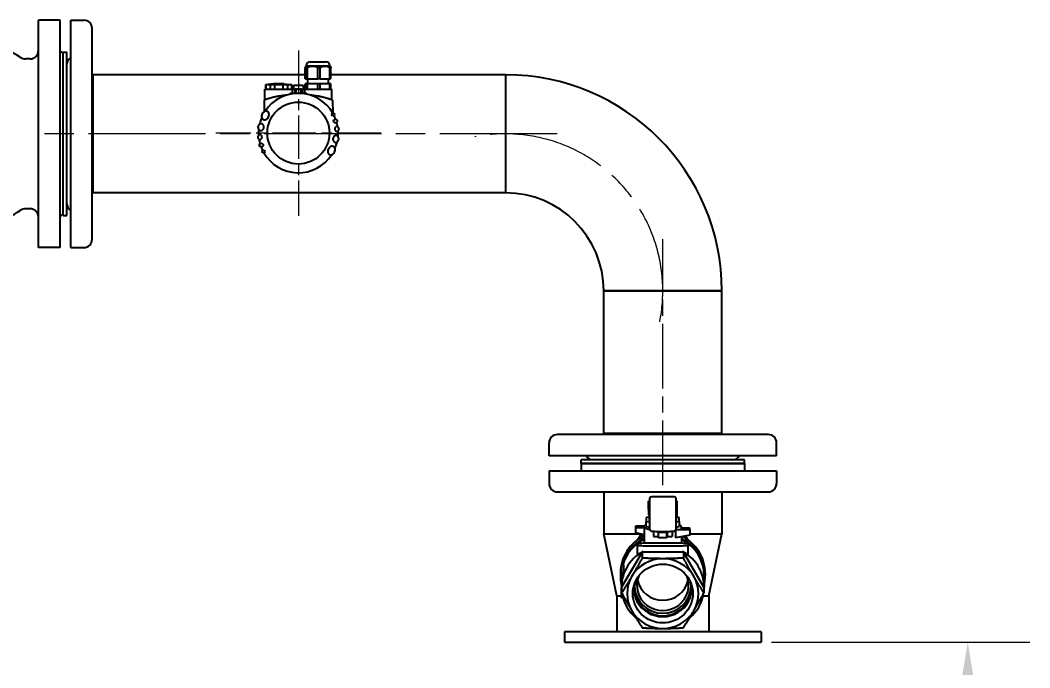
# Model space of a CAD drawing. Header units: millimetres. Extents: x 0 to 8400, y 0 to 5940.
# Drawn here: x 2676 to 3652, y 4359 to 4986 of the extents above; entities that cross this region are included whole.
import ezdxf

# ---------------------------------------------------------------- set-up
doc = ezdxf.new("R2010")
doc.units = ezdxf.units.MM
doc.header["$LTSCALE"] = 20
doc.linetypes.add('CHAIN', pattern=[0.3543, 0.2362, -0.0295, 0.0591, -0.0295])
for name, color, linetype, lineweight in [('Center Mark', 7, 'Continuous', 18), ('Centerline', 7, 'Continuous', 18), ('Dimension', 7, 'Continuous', 18), ('Visible', 7, 'Continuous', 25)]:
    doc.layers.add(name, color=color, linetype=linetype, lineweight=lineweight)
doc.styles.add('Title', font='arial.ttf')
doc.dimstyles.new('Default - Method 2b', dxfattribs={"dimscale": 20, "dimtxt": 3, "dimasz": 2.5, "dimexe": 3, "dimexo": 0.5, "dimgap": 0.7, "dimtad": 0, "dimtoh": 1, "dimdec": 1, "dimrnd": 1e-08, "dimtxsty": 'Title', "dimcen": 0.09, "dimdle": 10, "dimclrd": 256, "dimclre": 256, "dimclrt": 7, "dimadec": 0, "dimazin": 2, "dimtfac": 0.833333, "dimtdec": 1, "dimtmove": 0, "dimatfit": 3, "dimfxl": 1, "dimtolj": 1, "dimlwd": -1, "dimlwe": -1, "dimarcsym": 0})

# ---------------------------------------------------------------- blocks, each defined once
blk = doc.blocks.new('*D28')
at = {"layer": 'Defpoints', "color": 0, "transparency": 16777216}
for p in [(3392.2, 4383.7), (2068.45, 3732.22), (3592.2, 3732.22)]:
    blk.add_point(p, dxfattribs=at)
at = {"layer": 'Dimension', "transparency": 16777216}
for p, q in [((3402.2, 4383.7), (3652.2, 4383.7)), ((3592.2, 4333.7), (3592.2, 4165.74)), ((3592.2, 3782.22), (3592.2, 3950.17)), ((2078.45, 3732.22), (3652.2, 3732.22))]:
    blk.add_line(p, q, dxfattribs=at)
for points in [[(3583.87, 4333.7), (3600.53, 4333.7), (3592.2, 4383.7)], [(3583.87, 3782.22), (3600.53, 3782.22), (3592.2, 3732.22)]]:
    blk.add_solid(points, dxfattribs=at)
at = {"layer": 'Dimension', "color": 7, "transparency": 16777216, "insert": (3631.53, 3964.17), "char_height": 60, "attachment_point": 7, "rotation": 90, "style": 'Title'}
blk.add_mtext('\\A1;\\fArial|b0|i0;{\\H60.0000;(651)}', dxfattribs=at)

msp = doc.modelspace()

# ---------------------------------------------------------------- linework, layer by layer
at = {"layer": 'Center Mark', "linetype": 'CHAIN', "ltscale": 8.88956}
for p, q in [((2944.72, 4956.48), (2944.72, 4796.48)), ((3024.72, 4876.48), (2864.72, 4876.48))]:
    msp.add_line(p, q, dxfattribs=at)
at = {"layer": 'Centerline', "linetype": 'CHAIN', "ltscale": 23.990969}
msp.add_line((3194.98, 4875.7), (2696.19, 4875.7), dxfattribs=at)
at = {"layer": 'Centerline', "linetype": 'CHAIN', "ltscale": 13.222019}
msp.add_line((3297.2, 4535.7), (3297.2, 4773.68), dxfattribs=at)
at = {"layer": 'Centerline', "linetype": 'CHAIN', "ltscale": 23.990969}
msp.add_arc((3145.2, 4723.7), 152, 348.69162, 101.30838, dxfattribs=at)
at = {"layer": 'Visible'}
for p, q in [((2693.19, 4765.7), (2693.19, 4985.7)), ((2714.19, 4985.7), (2693.19, 4985.7)), ((2714.19, 4765.7), (2714.19, 4985.7)), ((2724.69, 4765.7), (2724.69, 4985.7)), ((2724.69, 4985.7), (2737.19, 4985.7)), ((2745.19, 4773.7), (2745.19, 4977.7)), ((2717.19, 4953.7), (2714.19, 4955.43)), ((2717.19, 4796.7), (2717.19, 4954.7)), ((2717.19, 4954.7), (2720.69, 4954.7)), ((2720.69, 4796.7), (2720.69, 4954.7)), ((2685.19, 4948.2), (2681.17, 4948.2)), ((2952.22, 4941.48), (2951.69, 4940.96)), ((2952.22, 4941.48), (2975.22, 4941.48)), ((2956.22, 4945.48), (2971.22, 4945.48)), ((2975.22, 4941.48), (2975.74, 4940.96)), ((2745.19, 4932.85), (2746.19, 4932.85)), ((2746.19, 4818.55), (2746.19, 4932.85)), ((2951.37, 4932.85), (2746.19, 4932.85)), ((2746.19, 4818.55), (2746.19, 4932.85)), ((2951.37, 4928.98), (2951.37, 4939.73)), ((2953.38, 4939.73), (2952.12, 4939.73)), ((2952.12, 4928.98), (2952.12, 4939.73)), ((2953.38, 4928.98), (2953.38, 4939.73)), ((2963.46, 4928.98), (2963.46, 4939.73)), ((2965.73, 4939.73), (2963.46, 4939.73)), ((2965.73, 4928.98), (2965.73, 4939.73)), ((2976.06, 4939.73), (2975.06, 4939.73)), ((2975.06, 4928.98), (2975.06, 4939.73)), ((2976.06, 4928.98), (2976.06, 4939.73)), ((3144.98, 4932.85), (2976.06, 4932.85)), ((3144.98, 4932.85), (3144.98, 4818.55)), ((3145.2, 4932.85), (3145.2, 4818.55)), ((2920.72, 4924.18), (2913.07, 4922.98)), ((2913.32, 4922.98), (2913.07, 4922.98)), ((2913.07, 4922.98), (2913.07, 4918.98)), ((2913.32, 4922.98), (2913.32, 4918.98)), ((2917.33, 4922.98), (2917.33, 4918.98)), ((2921.71, 4922.98), (2917.33, 4922.98)), ((2930.72, 4924.18), (2920.72, 4924.18)), ((2921.71, 4922.98), (2921.71, 4918.98)), ((2934.11, 4922.98), (2929.72, 4922.98)), ((2929.72, 4922.98), (2929.72, 4918.98)), ((2930.72, 4924.18), (2938.37, 4922.98)), ((2934.11, 4922.98), (2934.11, 4918.98)), ((2938.11, 4922.98), (2938.11, 4918.98)), ((2938.37, 4922.98), (2938.11, 4922.98)), ((2938.37, 4922.98), (2938.37, 4918.98)), ((2940.02, 4922.77), (2949.41, 4922.77)), ((2940.02, 4922.77), (2940.02, 4918.71)), ((2949.41, 4922.77), (2949.41, 4918.71)), ((2951.37, 4928.98), (2952.12, 4928.98)), ((2952.12, 4923.98), (2951.37, 4923.98)), ((2951.37, 4918.98), (2951.37, 4923.98)), ((2953.38, 4928.98), (2952.12, 4928.98)), ((2952.12, 4918.98), (2952.12, 4923.98)), ((2953.38, 4923.98), (2952.12, 4923.98)), ((2953.38, 4928.98), (2963.46, 4928.98)), ((2953.38, 4918.98), (2953.38, 4923.98)), ((2963.46, 4923.98), (2953.38, 4923.98)), ((2953.72, 4923.98), (2953.72, 4928.98)), ((2965.73, 4928.98), (2963.46, 4928.98)), ((2963.46, 4918.98), (2963.46, 4923.98)), ((2965.73, 4923.98), (2963.46, 4923.98)), ((2965.73, 4928.98), (2975.06, 4928.98)), ((2965.73, 4918.98), (2965.73, 4923.98)), ((2975.06, 4923.98), (2965.73, 4923.98)), ((2973.72, 4923.98), (2973.72, 4928.98)), ((2976.06, 4928.98), (2975.06, 4928.98)), ((2975.06, 4918.98), (2975.06, 4923.98)), ((2976.06, 4923.98), (2975.06, 4923.98)), ((2976.06, 4918.98), (2976.06, 4923.98)), ((2912.22, 4918.98), (2939.22, 4918.98)), ((2912.22, 4908.55), (2912.22, 4918.98)), ((2936.94, 4914.16), (2936.94, 4914.98)), ((2938.53, 4914.98), (2936.94, 4914.98)), ((2938.53, 4914.98), (2938.53, 4914.45)), ((2938.53, 4914.98), (2950.9, 4914.98)), ((2938.72, 4918.53), (2938.76, 4918.53)), ((2938.72, 4918.53), (2938.72, 4914.98)), ((2938.76, 4918.53), (2938.76, 4914.98)), ((2939.22, 4918.6), (2939.22, 4918.98)), ((2941.15, 4918.53), (2942.32, 4918.53)), ((2941.15, 4918.53), (2941.15, 4914.98)), ((2942.32, 4918.53), (2942.32, 4914.98)), ((2947.12, 4918.53), (2948.28, 4918.53)), ((2947.12, 4918.53), (2947.12, 4914.98)), ((2948.28, 4918.53), (2948.28, 4914.98)), ((2950.22, 4918.98), (2977.22, 4918.98)), ((2950.22, 4918.6), (2950.22, 4918.98)), ((2950.68, 4918.53), (2950.72, 4918.53)), ((2950.68, 4918.53), (2950.68, 4914.98)), ((2950.72, 4918.53), (2950.72, 4914.98)), ((2950.91, 4914.45), (2950.9, 4914.98)), ((2952.49, 4914.98), (2950.9, 4914.98)), ((2952.49, 4914.98), (2952.5, 4914.16)), ((2977.22, 4908.55), (2977.22, 4918.98)), ((2911.62, 4908.35), (2911.53, 4896.98)), ((2977.81, 4908.35), (2977.92, 4895.92)), ((2745.19, 4818.55), (2746.19, 4818.55)), ((3144.98, 4818.55), (2746.19, 4818.55)), ((2685.19, 4803.2), (2681.17, 4803.2)), ((2717.19, 4797.7), (2714.19, 4795.97)), ((2717.19, 4796.7), (2720.69, 4796.7)), ((2714.19, 4765.7), (2693.19, 4765.7)), ((2724.69, 4765.7), (2737.19, 4765.7)), ((3354.35, 4723.7), (3240.05, 4723.7)), ((3240.05, 4723.68), (3354.35, 4723.68)), ((3240.05, 4585.7), (3240.05, 4723.68)), ((3354.35, 4585.7), (3354.35, 4723.68)), ((3399.2, 4584.7), (3195.2, 4584.7)), ((3354.35, 4585.7), (3240.05, 4585.7)), ((3354.35, 4585.7), (3240.05, 4585.7)), ((3240.05, 4584.7), (3240.05, 4585.7)), ((3354.35, 4584.7), (3354.35, 4585.7)), ((3187.2, 4564.2), (3187.2, 4576.7)), ((3407.2, 4564.2), (3407.2, 4576.7)), ((3407.2, 4564.2), (3187.2, 4564.2)), ((3376.2, 4560.2), (3218.2, 4560.2)), ((3218.2, 4556.7), (3218.2, 4560.2)), ((3376.2, 4556.7), (3218.2, 4556.7)), ((3218.2, 4556.7), (3376.2, 4556.7)), ((3218.2, 4556.7), (3218.2, 4549.7)), ((3376.2, 4556.7), (3376.2, 4560.2)), ((3376.2, 4556.7), (3376.2, 4549.7)), ((3187.2, 4549.7), (3407.2, 4549.7)), ((3187.2, 4549.7), (3187.2, 4537.2)), ((3407.2, 4549.7), (3407.2, 4537.2)), ((3195.2, 4529.2), (3399.2, 4529.2)), ((3240.05, 4529.2), (3240.05, 4488.7)), ((3284.7, 4495.75), (3284.7, 4522.98)), ((3308.2, 4524.45), (3286.2, 4524.45)), ((3309.7, 4522.98), (3309.7, 4495.75)), ((3354.35, 4529.2), (3354.35, 4488.7)), ((3283.34, 4512.25), (3283.34, 4519.94)), ((3311.06, 4512.25), (3311.06, 4519.94)), ((3284.2, 4504.67), (3281.2, 4504.31)), ((3281.2, 4504.31), (3281.2, 4500.48)), ((3284.2, 4511.41), (3283.24, 4511.43)), ((3283.24, 4511.43), (3283.24, 4510.97)), ((3284.2, 4510.99), (3283.24, 4510.97)), ((3283.24, 4510.97), (3283.24, 4507.06)), ((3284.2, 4508.24), (3284.2, 4511.6)), ((3284.2, 4500.06), (3284.2, 4508.24)), ((3310.2, 4508.24), (3310.2, 4511.6)), ((3310.2, 4508.24), (3310.2, 4500.06)), ((3313.2, 4504.31), (3310.2, 4504.67)), ((3311.2, 4507.29), (3311.2, 4511.2)), ((3313.2, 4500.48), (3313.2, 4504.31)), ((3271.17, 4496.38), (3279.65, 4496.38)), ((3271.17, 4494.72), (3271.17, 4496.38)), ((3271.17, 4494.72), (3279.65, 4494.72)), ((3271.17, 4489.57), (3271.17, 4494.72)), ((3279.65, 4487.65), (3279.65, 4494.72)), ((3281.2, 4500.48), (3284.2, 4500.13)), ((3281.2, 4495.59), (3281.2, 4500.48)), ((3281.2, 4495.59), (3284.7, 4495.17)), ((3284.7, 4492.81), (3284.7, 4495.75)), ((3309.65, 4492.43), (3309.65, 4484.81)), ((3309.7, 4495.75), (3309.7, 4492.81)), ((3309.7, 4495.17), (3313.2, 4495.59)), ((3309.7, 4492.86), (3323.26, 4492.86)), ((3310.2, 4500.13), (3313.2, 4500.48)), ((3313.2, 4500.48), (3313.2, 4495.59)), ((3314.49, 4494.51), (3323.26, 4494.51)), ((3315.2, 4495.55), (3315.2, 4494.51)), ((3323.26, 4492.86), (3323.26, 4494.51)), ((3323.26, 4492.86), (3323.26, 4487.42)), ((3240.05, 4488.7), (3275.02, 4488.7)), ((3252.75, 4428.7), (3240.05, 4488.7)), ((3279.65, 4487.65), (3271.17, 4489.57)), ((3277.28, 4485.61), (3277.28, 4488.19)), ((3279.2, 4487.75), (3279.2, 4479.46)), ((3288.2, 4491.16), (3288.2, 4486.07)), ((3288.2, 4486.07), (3292.7, 4486.07)), ((3292.7, 4490.94), (3292.7, 4486.07)), ((3293.2, 4490.16), (3293.2, 4490.93)), ((3293.2, 4490.16), (3301.2, 4490.16)), ((3293.2, 4485.01), (3293.2, 4490.16)), ((3293.2, 4484.84), (3293.2, 4485.01)), ((3293.2, 4485.01), (3301.2, 4485.01)), ((3301.2, 4490.16), (3301.2, 4490.93)), ((3301.2, 4485.01), (3301.2, 4490.16)), ((3301.2, 4484.84), (3301.2, 4485.01)), ((3301.7, 4486.07), (3301.7, 4490.94)), ((3301.7, 4486.07), (3306.2, 4486.07)), ((3306.2, 4491.16), (3306.2, 4486.07)), ((3323.26, 4487.42), (3309.65, 4484.81)), ((3315.2, 4485.87), (3315.2, 4479.46)), ((3317.12, 4485.61), (3317.12, 4486.24)), ((3323.26, 4488.7), (3354.35, 4488.7)), ((3341.65, 4428.7), (3354.35, 4488.7)), ((3272.6, 4469.05), (3272.6, 4478.3)), ((3316.2, 4479.46), (3278.2, 4479.46)), ((3278.2, 4477.14), (3316.2, 4477.14)), ((3321.8, 4469.05), (3321.8, 4478.3)), ((3277.28, 4470.78), (3257.36, 4437.03)), ((3317.12, 4470.78), (3277.28, 4470.78)), ((3277.28, 4470.78), (3277.28, 4465.21)), ((3337.04, 4437.03), (3317.12, 4470.78)), ((3317.12, 4470.78), (3317.12, 4465.21)), ((3257.2, 4450.59), (3257.2, 4458.61)), ((3259.1, 4458.61), (3257.2, 4458.61)), ((3259.1, 4458.61), (3259.1, 4450.59)), ((3256.2, 4450.55), (3256.2, 4448.25)), ((3257.2, 4438.69), (3257.2, 4450.59)), ((3259.1, 4450.59), (3257.2, 4450.59)), ((3337.2, 4448.25), (3337.2, 4437.03)), ((3338.2, 4450.55), (3338.2, 4448.25)), ((3257.2, 4438.69), (3257.2, 4437.03)), ((3257.2, 4426.78), (3257.2, 4437.03)), ((3257.36, 4437.03), (3257.36, 4431.46)), ((3337.04, 4437.03), (3337.04, 4431.46)), ((3252.75, 4428.7), (3257.2, 4428.7)), ((3252.75, 4428.7), (3252.75, 4393.7)), ((3258.6, 4426.78), (3257.2, 4426.78)), ((3336.28, 4428.7), (3341.65, 4428.7)), ((3341.65, 4428.7), (3341.65, 4393.7)), ((3392.2, 4393.7), (3202.2, 4393.7)), ((3202.2, 4393.7), (3202.2, 4383.7)), ((3392.2, 4393.7), (3392.2, 4383.7)), ((3202.2, 4383.7), (3392.2, 4383.7))]:
    msp.add_line(p, q, dxfattribs=at)
for centre, radius in [((2944.72, 4876.48), 30), ((2978.43, 4894.41), 1.31), ((2980.56, 4888.13), 1.82), ((2908.88, 4864.84), 1.82), ((2911, 4858.56), 1.31)]:
    msp.add_circle(centre, radius, dxfattribs=at)
for centre, radius, start, end in [((2737.19, 4977.7), 8, 0, 90), ((2626.44, 4875.7), 89, 56.44269, 90), ((2685.19, 4956.2), 8, 270, 0), ((2681.17, 4958.2), 10, 236.44269, 270), ((2727.69, 4943.2), 7, 115.37693, 180), ((2956.22, 4941.48), 4, 90, 180), ((2971.22, 4941.48), 4, 0, 90), ((3145.2, 4723.7), 209.15, 0, 90), ((2944.72, 4876.48), 38.47, 29.90535, 146.98185), ((2944.72, 4813.98), 100, 96.231, 100.95278), ((2944.72, 4878.98), 40, 81.37307, 98.62693), ((2944.72, 4878.98), 39.62, 86.53018, 93.46982), ((2944.72, 4813.98), 100, 79.04722, 83.769), ((2944.72, 4876.48), 38.47, 20.46109, 26.09465), ((2978.52, 4894.45), 1.21, 24.5304, 31.46969), ((2909.5, 4882.06), 3.86, 167.62339, 174.37865), ((2944.72, 4876.48), 38.47, 157.01815, 167.01573), ((2944.72, 4876.48), 38.47, 9.04136, 15.53891), ((2980.65, 4888.16), 1.72, 14.56694, 21.43306), ((2944.72, 4876.48), 38.47, 174.98427, 182.95864), ((2944.72, 4876.48), 38.47, 354.98427, 2.95864), ((2981.5, 4880.35), 2.51, 2.59668, 9.40333), ((2907.93, 4872.62), 2.51, 182.59668, 189.40333), ((2944.72, 4876.48), 38.47, 189.04136, 195.53891), ((2908.79, 4864.81), 1.72, 194.56694, 201.43306), ((2944.72, 4876.48), 38.47, 337.01815, 347.01573), ((2979.94, 4870.91), 3.86, 347.62339, 354.37865), ((2944.72, 4876.48), 38.47, 200.46109, 206.09465), ((2910.92, 4858.51), 1.21, 204.5304, 211.46969), ((2944.72, 4876.48), 38.47, 209.90535, 326.98185), ((3145.2, 4723.7), 94.85, 0, 90), ((2727.69, 4808.2), 7, 180, 244.62307), ((2626.44, 4875.7), 89, 270, 303.55731), ((2681.17, 4793.2), 10, 90, 123.55731), ((2685.19, 4795.2), 8, 0, 90), ((2737.19, 4773.7), 8, 270, 0), ((3195.2, 4576.7), 8, 90, 180), ((3399.2, 4576.7), 8, 0, 90), ((3229.7, 4567.2), 7, 205.37693, 270), ((3364.7, 4567.2), 7, 270, 334.62307), ((3195.2, 4537.2), 8, 180, 270), ((3399.2, 4537.2), 8, 270, 0), ((3286.2, 4492.81), 1.5, 180, 265.19444), ((3308.2, 4492.81), 1.5, 274.80556, 0)]:
    msp.add_arc(centre, radius, start, end, dxfattribs=at)
for centre, major_axis, ratio, start_param, end_param in [((2939.95, 4878.98), (0, 39.62), 0.5, 6.222626, 6.343745), ((2949.48, 4878.98), (0, 39.62), 0.5, 6.222626, 6.343745), ((3286.2, 4522.98), (-1.5, 0), 0.978324, 4.712389, 6.283185), ((3308.2, 4522.98), (1.5, 0), 0.978324, 0, 1.570796), ((3297.2, 4511.2), (-14, 0), 0.207079, 6.021845, 6.204645), ((3285.7, 4511.6), (-1.5, 0), 0.838206, 5.442117, 6.283185), ((3308.7, 4511.6), (1.5, 0), 0.838206, 0, 0.841069), ((3297.2, 4511.2), (14, 0), 0.207079, 5.902934, 6.544525), ((3297.2, 4511.2), (-14, 0), 0.207079, 0.07854, 0.380251), ((3297.2, 4507.29), (-14, 0), 0.207079, 0.07854, 0.380251), ((3285.7, 4508.24), (-1.5, 0), 0.838206, 0, 0.841069), ((3308.7, 4508.24), (1.5, 0), 0.838206, 5.442117, 6.283185), ((3297.2, 4507.29), (14, 0), 0.207079, 5.902934, 6.283185), ((3297.2, 4495.55), (-18, 0), 0.207079, 5.807303, 6.059092), ((3297.2, 4495.55), (-18, 0), 0.207079, 0.224093, 0.803149), ((3297.2, 4495.55), (-14, 0), 0.207079, 0.068813, 0.467146), ((3285.7, 4500.06), (-1.5, 0), 0.838206, 0, 0.841069), ((3308.7, 4500.06), (1.5, 0), 0.838206, 5.442117, 6.283185), ((3297.2, 4495.55), (14, 0), 0.207079, 5.816039, 6.214373), ((3297.2, 4495.55), (18, 0), 0.207079, 6.001705, 6.759068), ((3297.2, 4450.55), (-41, 0), 0.978324, 5.166902, 6.283185), ((3297.2, 4448.25), (-41, 0), 0.978324, 5.166902, 6.021936), ((3297.2, 4448.25), (-40, 0), 0.978324, 5.179154, 6.015246), ((3297.2, 4484.51), (18, 0), 0.019249, 1.346703, 1.794889), ((3297.2, 4448.25), (41, 0), 0.978324, 6.061871, 7.399469), ((3297.2, 4448.25), (40, 0), 0.978324, 0, 1.104031), ((3297.2, 4450.55), (41, 0), 0.978324, 0, 1.087744), ((3278.2, 4478.3), (-5.6, 0), 0.207079, 4.712389, 7.853982), ((3316.2, 4478.3), (5.6, 0), 0.207079, 4.712389, 7.853982), ((3297.2, 4437.03), (-40, 0), 0.978324, 5.207353, 6.373447), ((3297.2, 4430.82), (-34.5, 0), 0.978324, 4.712389, 5.759587), ((3297.2, 4430.82), (-34.5, 0), 0.978324, 3.665191, 4.712389), ((3297.2, 4437.03), (40, 0), 0.978324, 6.192924, 7.359018), ((3297.2, 4448.25), (-41, 0), 0.978324, 6.061871, 6.5045), ((3297.2, 4438.69), (-40, 0), 0.978324, 5.97409, 6.283185), ((3297.2, 4430.82), (-34.5, 0), 0.978324, 5.759587, 6.806784), ((3297.2, 4438.83), (25, 0), 0.978324, 2.759073, 6.665705), ((3297.2, 4448.75), (-25, 0), 0.978324, 0.204261, 2.937331), ((3297.2, 4430.82), (34.5, 0), 0.978324, 5.759587, 6.806784), ((3297.2, 4436.14), (-27.4, 0), 0.978324, 6.064859, 9.643104), ((3297.2, 4436.14), (-28.27, 0), 0.978324, 6.229815, 9.478148), ((3297.2, 4438.53), (-27.4, 0), 0.978324, 0.044627, 3.096966), ((3297.2, 4437.03), (-40, 0), 0.978324, 0.158915, 0.870575), ((3297.2, 4437.03), (40, 0), 0.978324, 5.41261, 6.124271), ((3297.2, 4430.82), (34.5, 0), 0.978324, 3.665191, 4.712389), ((3297.2, 4430.82), (34.5, 0), 0.978324, 4.712389, 5.759587)]:
    msp.add_ellipse(centre, major_axis=major_axis, ratio=ratio, start_param=start_param, end_param=end_param, dxfattribs=at)
msp.add_ellipse((3297.2, 4430.82), major_axis=(29.07, 0), ratio=0.978324, dxfattribs=at)
for points, knots in [([(2952.12, 4939.73), (2952.1, 4939.83), (2952.09, 4939.92), (2952.07, 4940), (2952.06, 4940.09), (2952.04, 4940.17), (2952.03, 4940.25), (2952.02, 4940.29), (2952.01, 4940.32), (2952, 4940.36), (2952, 4940.4), (2951.99, 4940.43), (2951.98, 4940.46), (2951.97, 4940.5), (2951.97, 4940.53), (2951.96, 4940.56), (2951.95, 4940.59), (2951.94, 4940.62), (2951.93, 4940.65), (2951.93, 4940.67), (2951.92, 4940.7), (2951.91, 4940.72), (2951.9, 4940.75), (2951.9, 4940.77), (2951.89, 4940.79), (2951.88, 4940.81), (2951.87, 4940.83), (2951.86, 4940.85), (2951.86, 4940.87), (2951.85, 4940.88), (2951.84, 4940.9), (2951.83, 4940.91), (2951.82, 4940.92), (2951.82, 4940.94), (2951.81, 4940.95), (2951.8, 4940.95), (2951.79, 4940.96), (2951.78, 4940.97), (2951.78, 4940.97), (2951.77, 4940.98), (2951.76, 4940.98), (2951.75, 4940.98), (2951.74, 4940.98), (2951.74, 4940.98), (2951.73, 4940.98), (2951.72, 4940.98), (2951.71, 4940.97), (2951.7, 4940.97), (2951.7, 4940.96), (2951.69, 4940.95), (2951.68, 4940.94), (2951.67, 4940.93), (2951.66, 4940.92), (2951.66, 4940.91), (2951.65, 4940.9), (2951.64, 4940.88), (2951.63, 4940.87), (2951.62, 4940.85), (2951.62, 4940.83), (2951.61, 4940.81), (2951.6, 4940.79), (2951.59, 4940.77), (2951.58, 4940.75), (2951.58, 4940.72), (2951.57, 4940.7), (2951.56, 4940.67), (2951.55, 4940.64), (2951.54, 4940.62), (2951.54, 4940.59), (2951.53, 4940.56), (2951.52, 4940.53), (2951.51, 4940.49), (2951.51, 4940.46), (2951.5, 4940.43), (2951.49, 4940.39), (2951.48, 4940.36), (2951.47, 4940.32), (2951.47, 4940.28), (2951.46, 4940.25), (2951.45, 4940.21), (2951.44, 4940.17), (2951.44, 4940.13), (2951.43, 4940.09), (2951.42, 4940.05), (2951.41, 4940), (2951.4, 4939.92), (2951.38, 4939.83), (2951.37, 4939.73)], [0, 0, 0, 0, 0.722756, 0.722756, 0.722756, 1.448845, 1.448845, 1.448845, 1.812603, 1.812603, 1.812603, 2.176577, 2.176577, 2.176577, 2.540594, 2.540594, 2.540594, 2.904496, 2.904496, 2.904496, 3.268148, 3.268148, 3.268148, 3.631435, 3.631435, 3.631435, 3.994266, 3.994266, 3.994266, 4.356578, 4.356578, 4.356578, 4.718339, 4.718339, 4.718339, 5.079553, 5.079553, 5.079553, 5.440261, 5.440261, 5.440261, 5.800606, 5.800606, 5.800606, 6.161287, 6.161287, 6.161287, 6.522511, 6.522511, 6.522511, 6.884273, 6.884273, 6.884273, 7.246531, 7.246531, 7.246531, 7.609213, 7.609213, 7.609213, 7.972215, 7.972215, 7.972215, 8.335411, 8.335411, 8.335411, 8.698655, 8.698655, 8.698655, 9.06178, 9.06178, 9.06178, 9.424603, 9.424603, 9.424603, 9.786929, 9.786929, 9.786929, 10.14855, 10.14855, 10.14855, 10.50925, 10.50925, 10.50925, 10.869506, 10.869506, 10.869506, 11.590283, 11.590283, 11.590283, 11.590283]), ([(2963.46, 4939.73), (2963.27, 4939.83), (2963.07, 4939.92), (2962.86, 4940), (2962.66, 4940.09), (2962.46, 4940.17), (2962.25, 4940.25), (2962.15, 4940.29), (2962.04, 4940.32), (2961.94, 4940.36), (2961.83, 4940.4), (2961.73, 4940.43), (2961.63, 4940.46), (2961.52, 4940.5), (2961.42, 4940.53), (2961.31, 4940.56), (2961.21, 4940.59), (2961.1, 4940.62), (2960.99, 4940.65), (2960.89, 4940.67), (2960.78, 4940.7), (2960.67, 4940.72), (2960.57, 4940.75), (2960.46, 4940.77), (2960.35, 4940.79), (2960.25, 4940.81), (2960.14, 4940.83), (2960.03, 4940.85), (2959.93, 4940.87), (2959.82, 4940.88), (2959.71, 4940.9), (2959.6, 4940.91), (2959.5, 4940.92), (2959.39, 4940.94), (2959.28, 4940.95), (2959.17, 4940.95), (2959.06, 4940.96), (2958.96, 4940.97), (2958.85, 4940.97), (2958.74, 4940.98), (2958.63, 4940.98), (2958.53, 4940.98), (2958.42, 4940.98), (2958.31, 4940.98), (2958.2, 4940.98), (2958.09, 4940.98), (2957.99, 4940.97), (2957.88, 4940.97), (2957.77, 4940.96), (2957.66, 4940.95), (2957.55, 4940.94), (2957.45, 4940.93), (2957.34, 4940.92), (2957.23, 4940.91), (2957.12, 4940.9), (2957.02, 4940.88), (2956.91, 4940.87), (2956.8, 4940.85), (2956.69, 4940.83), (2956.59, 4940.81), (2956.48, 4940.79), (2956.37, 4940.77), (2956.27, 4940.75), (2956.16, 4940.72), (2956.05, 4940.7), (2955.95, 4940.67), (2955.84, 4940.64), (2955.73, 4940.62), (2955.63, 4940.59), (2955.52, 4940.56), (2955.42, 4940.53), (2955.31, 4940.49), (2955.21, 4940.46), (2955.11, 4940.43), (2955, 4940.39), (2954.9, 4940.36), (2954.8, 4940.32), (2954.69, 4940.28), (2954.59, 4940.25), (2954.49, 4940.21), (2954.39, 4940.17), (2954.28, 4940.13), (2954.18, 4940.09), (2954.08, 4940.05), (2953.98, 4940), (2953.78, 4939.92), (2953.58, 4939.83), (2953.38, 4939.73)], [0, 0, 0, 0, 0.722756, 0.722756, 0.722756, 1.448845, 1.448845, 1.448845, 1.812603, 1.812603, 1.812603, 2.176577, 2.176577, 2.176577, 2.540594, 2.540594, 2.540594, 2.904496, 2.904496, 2.904496, 3.268148, 3.268148, 3.268148, 3.631435, 3.631435, 3.631435, 3.994266, 3.994266, 3.994266, 4.356578, 4.356578, 4.356578, 4.718339, 4.718339, 4.718339, 5.079553, 5.079553, 5.079553, 5.440261, 5.440261, 5.440261, 5.800606, 5.800606, 5.800606, 6.161287, 6.161287, 6.161287, 6.522511, 6.522511, 6.522511, 6.884273, 6.884273, 6.884273, 7.246531, 7.246531, 7.246531, 7.609213, 7.609213, 7.609213, 7.972215, 7.972215, 7.972215, 8.335411, 8.335411, 8.335411, 8.698655, 8.698655, 8.698655, 9.06178, 9.06178, 9.06178, 9.424603, 9.424603, 9.424603, 9.786929, 9.786929, 9.786929, 10.14855, 10.14855, 10.14855, 10.50925, 10.50925, 10.50925, 10.869506, 10.869506, 10.869506, 11.590283, 11.590283, 11.590283, 11.590283]), ([(2975.06, 4939.73), (2974.88, 4939.83), (2974.69, 4939.92), (2974.51, 4940), (2974.32, 4940.09), (2974.13, 4940.17), (2973.94, 4940.25), (2973.84, 4940.29), (2973.75, 4940.32), (2973.65, 4940.36), (2973.55, 4940.4), (2973.46, 4940.43), (2973.36, 4940.46), (2973.26, 4940.5), (2973.17, 4940.53), (2973.07, 4940.56), (2972.97, 4940.59), (2972.87, 4940.62), (2972.78, 4940.65), (2972.68, 4940.67), (2972.58, 4940.7), (2972.48, 4940.72), (2972.38, 4940.75), (2972.28, 4940.77), (2972.18, 4940.79), (2972.09, 4940.81), (2971.99, 4940.83), (2971.89, 4940.85), (2971.79, 4940.87), (2971.69, 4940.88), (2971.59, 4940.9), (2971.49, 4940.91), (2971.39, 4940.92), (2971.29, 4940.94), (2971.19, 4940.95), (2971.09, 4940.95), (2970.99, 4940.96), (2970.89, 4940.97), (2970.79, 4940.97), (2970.69, 4940.98), (2970.59, 4940.98), (2970.49, 4940.98), (2970.39, 4940.98), (2970.29, 4940.98), (2970.19, 4940.98), (2970.09, 4940.98), (2969.99, 4940.97), (2969.89, 4940.97), (2969.79, 4940.96), (2969.69, 4940.95), (2969.59, 4940.94), (2969.49, 4940.93), (2969.39, 4940.92), (2969.29, 4940.91), (2969.19, 4940.9), (2969.09, 4940.88), (2968.99, 4940.87), (2968.89, 4940.85), (2968.8, 4940.83), (2968.7, 4940.81), (2968.6, 4940.79), (2968.5, 4940.77), (2968.4, 4940.75), (2968.3, 4940.72), (2968.2, 4940.7), (2968.1, 4940.67), (2968.01, 4940.64), (2967.91, 4940.62), (2967.81, 4940.59), (2967.71, 4940.56), (2967.62, 4940.53), (2967.52, 4940.49), (2967.42, 4940.46), (2967.33, 4940.43), (2967.23, 4940.39), (2967.13, 4940.36), (2967.04, 4940.32), (2966.94, 4940.28), (2966.85, 4940.25), (2966.75, 4940.21), (2966.66, 4940.17), (2966.56, 4940.13), (2966.47, 4940.09), (2966.38, 4940.05), (2966.28, 4940), (2966.1, 4939.92), (2965.91, 4939.83), (2965.73, 4939.73)], [0, 0, 0, 0, 0.722756, 0.722756, 0.722756, 1.448845, 1.448845, 1.448845, 1.812603, 1.812603, 1.812603, 2.176577, 2.176577, 2.176577, 2.540594, 2.540594, 2.540594, 2.904496, 2.904496, 2.904496, 3.268148, 3.268148, 3.268148, 3.631435, 3.631435, 3.631435, 3.994266, 3.994266, 3.994266, 4.356578, 4.356578, 4.356578, 4.718339, 4.718339, 4.718339, 5.079553, 5.079553, 5.079553, 5.440261, 5.440261, 5.440261, 5.800606, 5.800606, 5.800606, 6.161287, 6.161287, 6.161287, 6.522511, 6.522511, 6.522511, 6.884273, 6.884273, 6.884273, 7.246531, 7.246531, 7.246531, 7.609213, 7.609213, 7.609213, 7.972215, 7.972215, 7.972215, 8.335411, 8.335411, 8.335411, 8.698655, 8.698655, 8.698655, 9.06178, 9.06178, 9.06178, 9.424603, 9.424603, 9.424603, 9.786929, 9.786929, 9.786929, 10.14855, 10.14855, 10.14855, 10.50925, 10.50925, 10.50925, 10.869506, 10.869506, 10.869506, 11.590283, 11.590283, 11.590283, 11.590283]), ([(2975.74, 4940.96), (2975.75, 4940.95), (2975.76, 4940.94), (2975.76, 4940.93), (2975.77, 4940.92), (2975.78, 4940.91), (2975.79, 4940.9), (2975.79, 4940.88), (2975.8, 4940.87), (2975.81, 4940.85), (2975.82, 4940.83), (2975.83, 4940.81), (2975.83, 4940.79), (2975.84, 4940.77), (2975.85, 4940.75), (2975.86, 4940.72), (2975.87, 4940.7), (2975.87, 4940.67), (2975.88, 4940.64), (2975.89, 4940.62), (2975.9, 4940.59), (2975.91, 4940.56), (2975.91, 4940.53), (2975.92, 4940.49), (2975.93, 4940.46), (2975.94, 4940.43), (2975.94, 4940.39), (2975.95, 4940.36), (2975.96, 4940.32), (2975.97, 4940.28), (2975.97, 4940.25), (2975.98, 4940.21), (2975.99, 4940.17), (2976, 4940.13), (2976.01, 4940.09), (2976.01, 4940.05), (2976.02, 4940), (2976.04, 4939.92), (2976.05, 4939.83), (2976.06, 4939.73)], [6.596843, 6.596843, 6.596843, 6.596843, 6.884273, 6.884273, 6.884273, 7.246531, 7.246531, 7.246531, 7.609213, 7.609213, 7.609213, 7.972215, 7.972215, 7.972215, 8.335411, 8.335411, 8.335411, 8.698655, 8.698655, 8.698655, 9.06178, 9.06178, 9.06178, 9.424603, 9.424603, 9.424603, 9.786929, 9.786929, 9.786929, 10.14855, 10.14855, 10.14855, 10.50925, 10.50925, 10.50925, 10.869506, 10.869506, 10.869506, 11.590283, 11.590283, 11.590283, 11.590283]), ([(2917.33, 4922.98), (2917.16, 4923), (2916.99, 4923.01), (2916.83, 4923.03), (2916.66, 4923.04), (2916.49, 4923.05), (2916.33, 4923.06), (2916.16, 4923.07), (2915.99, 4923.07), (2915.83, 4923.08), (2915.74, 4923.08), (2915.66, 4923.08), (2915.58, 4923.08), (2915.49, 4923.08), (2915.41, 4923.09), (2915.32, 4923.09), (2915.16, 4923.09), (2914.99, 4923.08), (2914.82, 4923.08), (2914.66, 4923.07), (2914.49, 4923.07), (2914.32, 4923.06), (2914.16, 4923.05), (2913.99, 4923.04), (2913.82, 4923.03), (2913.66, 4923.01), (2913.49, 4923), (2913.32, 4922.98)], [0, 0, 0, 0, 1.001074, 1.001074, 1.001074, 2.00226, 2.00226, 2.00226, 3.003465, 3.003465, 3.003465, 3.504049, 3.504049, 3.504049, 4.004609, 4.004609, 4.004609, 5.005639, 5.005639, 5.005639, 6.006706, 6.006706, 6.006706, 7.00786, 7.00786, 7.00786, 8.009049, 8.009049, 8.009049, 8.009049]), ([(2929.72, 4922.98), (2929.39, 4923), (2929.05, 4923.01), (2928.72, 4923.03), (2928.39, 4923.04), (2928.05, 4923.05), (2927.72, 4923.06), (2927.39, 4923.07), (2927.05, 4923.07), (2926.72, 4923.08), (2926.55, 4923.08), (2926.38, 4923.08), (2926.22, 4923.08), (2926.05, 4923.08), (2925.88, 4923.09), (2925.72, 4923.09), (2925.38, 4923.09), (2925.05, 4923.08), (2924.72, 4923.08), (2924.38, 4923.07), (2924.05, 4923.07), (2923.72, 4923.06), (2923.38, 4923.05), (2923.05, 4923.04), (2922.71, 4923.03), (2922.38, 4923.01), (2922.05, 4923), (2921.71, 4922.98)], [0, 0, 0, 0, 1.001074, 1.001074, 1.001074, 2.00226, 2.00226, 2.00226, 3.003465, 3.003465, 3.003465, 3.504049, 3.504049, 3.504049, 4.004609, 4.004609, 4.004609, 5.005639, 5.005639, 5.005639, 6.006706, 6.006706, 6.006706, 7.00786, 7.00786, 7.00786, 8.009049, 8.009049, 8.009049, 8.009049]), ([(2938.11, 4922.98), (2937.94, 4923), (2937.78, 4923.01), (2937.61, 4923.03), (2937.44, 4923.04), (2937.28, 4923.05), (2937.11, 4923.06), (2936.94, 4923.07), (2936.78, 4923.07), (2936.61, 4923.08), (2936.53, 4923.08), (2936.44, 4923.08), (2936.36, 4923.08), (2936.28, 4923.08), (2936.19, 4923.09), (2936.11, 4923.09), (2935.94, 4923.09), (2935.78, 4923.08), (2935.61, 4923.08), (2935.44, 4923.07), (2935.28, 4923.07), (2935.11, 4923.06), (2934.94, 4923.05), (2934.77, 4923.04), (2934.61, 4923.03), (2934.44, 4923.01), (2934.27, 4923), (2934.11, 4922.98)], [0, 0, 0, 0, 1.001074, 1.001074, 1.001074, 2.00226, 2.00226, 2.00226, 3.003465, 3.003465, 3.003465, 3.504049, 3.504049, 3.504049, 4.004609, 4.004609, 4.004609, 5.005639, 5.005639, 5.005639, 6.006706, 6.006706, 6.006706, 7.00786, 7.00786, 7.00786, 8.009049, 8.009049, 8.009049, 8.009049]), ([(2925.72, 4912.16), (2925.39, 4912.1), (2925.07, 4912.03), (2924.74, 4911.97), (2924.58, 4911.94), (2924.42, 4911.9), (2924.26, 4911.87), (2924.1, 4911.83), (2923.94, 4911.8), (2923.78, 4911.77), (2923.62, 4911.73), (2923.46, 4911.7), (2923.3, 4911.66), (2923.14, 4911.63), (2922.98, 4911.59), (2922.82, 4911.56), (2922.66, 4911.52), (2922.5, 4911.48), (2922.34, 4911.45), (2922.19, 4911.41), (2922.03, 4911.38), (2921.87, 4911.34), (2921.72, 4911.3), (2921.56, 4911.27), (2921.4, 4911.23), (2921.25, 4911.19), (2921.1, 4911.15), (2920.94, 4911.12), (2920.79, 4911.08), (2920.64, 4911.04), (2920.49, 4911), (2920.33, 4910.97), (2920.18, 4910.93), (2920.04, 4910.89), (2919.89, 4910.85), (2919.74, 4910.81), (2919.59, 4910.78), (2919.45, 4910.74), (2919.3, 4910.7), (2919.16, 4910.66), (2919.02, 4910.62), (2918.87, 4910.59), (2918.73, 4910.55), (2918.66, 4910.53), (2918.59, 4910.51), (2918.53, 4910.49), (2918.46, 4910.47), (2918.39, 4910.45), (2918.32, 4910.44), (2918.18, 4910.4), (2918.04, 4910.36), (2917.91, 4910.32), (2917.78, 4910.29), (2917.64, 4910.25), (2917.51, 4910.21), (2917.38, 4910.17), (2917.25, 4910.14), (2917.12, 4910.1), (2916.99, 4910.06), (2916.86, 4910.03), (2916.74, 4909.99), (2916.61, 4909.95), (2916.49, 4909.92), (2916.37, 4909.88), (2916.24, 4909.84), (2916.12, 4909.81), (2916, 4909.77), (2915.89, 4909.74), (2915.77, 4909.7), (2915.66, 4909.67), (2915.54, 4909.63), (2915.43, 4909.6), (2915.32, 4909.56), (2915.21, 4909.53), (2915.1, 4909.5), (2914.99, 4909.46), (2914.89, 4909.43), (2914.78, 4909.4), (2914.68, 4909.37), (2914.58, 4909.33), (2914.48, 4909.3), (2914.39, 4909.27), (2914.29, 4909.24), (2914.19, 4909.21), (2914.1, 4909.18), (2914.01, 4909.15), (2913.92, 4909.12), (2913.83, 4909.09), (2913.74, 4909.07), (2913.66, 4909.04), (2913.57, 4909.01), (2913.49, 4908.98), (2913.41, 4908.96), (2913.33, 4908.93), (2913.25, 4908.9), (2913.18, 4908.88), (2913.1, 4908.85), (2913.03, 4908.83), (2912.96, 4908.81), (2912.89, 4908.78), (2912.82, 4908.76), (2912.75, 4908.74), (2912.69, 4908.72), (2912.63, 4908.69), (2912.57, 4908.67), (2912.51, 4908.65), (2912.45, 4908.63), (2912.4, 4908.62), (2912.34, 4908.6), (2912.29, 4908.58), (2912.24, 4908.56), (2912.2, 4908.55), (2912.15, 4908.53), (2912.11, 4908.52), (2912.06, 4908.5), (2912.02, 4908.49), (2911.99, 4908.47), (2911.95, 4908.46), (2911.91, 4908.45), (2911.88, 4908.44), (2911.85, 4908.43), (2911.82, 4908.42), (2911.8, 4908.41), (2911.77, 4908.4), (2911.75, 4908.39), (2911.73, 4908.38), (2911.71, 4908.38), (2911.69, 4908.37), (2911.67, 4908.37), (2911.66, 4908.36), (2911.65, 4908.36), (2911.64, 4908.35), (2911.63, 4908.35), (2911.63, 4908.35), (2911.62, 4908.35), (2911.62, 4908.35), (2911.62, 4908.35), (2911.62, 4908.35), (2911.62, 4908.35)], [0, 0, 0, 0, 0.992128, 0.992128, 0.992128, 1.48835, 1.48835, 1.48835, 1.984511, 1.984511, 1.984511, 2.481689, 2.481689, 2.481689, 2.980163, 2.980163, 2.980163, 3.479687, 3.479687, 3.479687, 3.979993, 3.979993, 3.979993, 4.480793, 4.480793, 4.480793, 4.981792, 4.981792, 4.981792, 5.482687, 5.482687, 5.482687, 5.983175, 5.983175, 5.983175, 6.482958, 6.482958, 6.482958, 6.981751, 6.981751, 6.981751, 7.479281, 7.479281, 7.479281, 7.727495, 7.727495, 7.727495, 7.975713, 7.975713, 7.975713, 8.473268, 8.473268, 8.473268, 8.972089, 8.972089, 8.972089, 9.471888, 9.471888, 9.471888, 9.972362, 9.972362, 9.972362, 10.473204, 10.473204, 10.473204, 10.974102, 10.974102, 10.974102, 11.474749, 11.474749, 11.474749, 11.974849, 11.974849, 11.974849, 12.47412, 12.47412, 12.47412, 12.9723, 12.9723, 12.9723, 13.469157, 13.469157, 13.469157, 13.965938, 13.965938, 13.965938, 14.464216, 14.464216, 14.464216, 14.963673, 14.963673, 14.963673, 15.463965, 15.463965, 15.463965, 15.964741, 15.964741, 15.964741, 16.465651, 16.465651, 16.465651, 16.96635, 16.96635, 16.96635, 17.466505, 17.466505, 17.466505, 17.965807, 17.965807, 17.965807, 18.463974, 18.463974, 18.463974, 18.960764, 18.960764, 18.960764, 19.457641, 19.457641, 19.457641, 19.956017, 19.956017, 19.956017, 20.45557, 20.45557, 20.45557, 20.955954, 20.955954, 20.955954, 21.456803, 21.456803, 21.456803, 21.957743, 21.957743, 21.957743, 22.458399, 22.458399, 22.458399, 22.491443, 22.491443, 22.491443, 22.491443]), ([(2977.81, 4908.35), (2977.81, 4908.35), (2977.81, 4908.35), (2977.81, 4908.35), (2977.81, 4908.35), (2977.81, 4908.35), (2977.8, 4908.35), (2977.79, 4908.35), (2977.78, 4908.36), (2977.77, 4908.36), (2977.77, 4908.36), (2977.76, 4908.37), (2977.75, 4908.37), (2977.74, 4908.37), (2977.73, 4908.38), (2977.73, 4908.38), (2977.71, 4908.38), (2977.69, 4908.39), (2977.66, 4908.4), (2977.64, 4908.41), (2977.61, 4908.42), (2977.58, 4908.43), (2977.55, 4908.44), (2977.52, 4908.45), (2977.48, 4908.46), (2977.45, 4908.47), (2977.41, 4908.49), (2977.37, 4908.5), (2977.33, 4908.52), (2977.28, 4908.53), (2977.24, 4908.55), (2977.19, 4908.56), (2977.14, 4908.58), (2977.09, 4908.6), (2977.03, 4908.62), (2976.98, 4908.64), (2976.92, 4908.66), (2976.86, 4908.68), (2976.8, 4908.7), (2976.74, 4908.72), (2976.68, 4908.74), (2976.61, 4908.76), (2976.54, 4908.78), (2976.47, 4908.81), (2976.4, 4908.83), (2976.33, 4908.86), (2976.18, 4908.9), (2976.03, 4908.96), (2975.86, 4909.01), (2975.78, 4909.04), (2975.69, 4909.07), (2975.6, 4909.09), (2975.51, 4909.12), (2975.42, 4909.15), (2975.33, 4909.18), (2975.24, 4909.21), (2975.14, 4909.24), (2975.04, 4909.27), (2974.95, 4909.3), (2974.85, 4909.34), (2974.74, 4909.37), (2974.64, 4909.4), (2974.54, 4909.43), (2974.43, 4909.47), (2974.33, 4909.5), (2974.22, 4909.53), (2974.11, 4909.57), (2974, 4909.6), (2973.88, 4909.64), (2973.77, 4909.67), (2973.65, 4909.7), (2973.54, 4909.74), (2973.42, 4909.78), (2973.3, 4909.81), (2973.18, 4909.85), (2973.06, 4909.88), (2973, 4909.9), (2972.94, 4909.92), (2972.88, 4909.94), (2972.82, 4909.95), (2972.76, 4909.97), (2972.69, 4909.99), (2972.57, 4910.03), (2972.44, 4910.06), (2972.31, 4910.1), (2972.19, 4910.14), (2972.06, 4910.17), (2971.92, 4910.21), (2971.79, 4910.25), (2971.66, 4910.29), (2971.52, 4910.32), (2971.39, 4910.36), (2971.25, 4910.4), (2971.11, 4910.44), (2970.97, 4910.48), (2970.83, 4910.51), (2970.69, 4910.55), (2970.55, 4910.59), (2970.41, 4910.63), (2970.26, 4910.67), (2970.12, 4910.7), (2969.97, 4910.74), (2969.83, 4910.78), (2969.68, 4910.82), (2969.53, 4910.86), (2969.38, 4910.89), (2969.23, 4910.93), (2969.08, 4910.97), (2968.93, 4911.01), (2968.78, 4911.04), (2968.63, 4911.08), (2968.48, 4911.12), (2968.33, 4911.16), (2968.17, 4911.19), (2968.02, 4911.23), (2967.94, 4911.25), (2967.87, 4911.27), (2967.79, 4911.29), (2967.71, 4911.3), (2967.63, 4911.32), (2967.56, 4911.34), (2967.4, 4911.38), (2967.24, 4911.41), (2967.09, 4911.45), (2966.93, 4911.49), (2966.77, 4911.52), (2966.61, 4911.56), (2966.46, 4911.59), (2966.3, 4911.63), (2966.14, 4911.66), (2965.98, 4911.7), (2965.82, 4911.73), (2965.66, 4911.77), (2965.5, 4911.8), (2965.34, 4911.83), (2965.17, 4911.87), (2965.01, 4911.9), (2964.85, 4911.94), (2964.69, 4911.97), (2964.53, 4912), (2964.37, 4912.03), (2964.2, 4912.07), (2964.04, 4912.1), (2963.88, 4912.13), (2963.72, 4912.16)], [9.447944, 9.447944, 9.447944, 9.447944, 9.49247, 9.49247, 9.49247, 9.991617, 9.991617, 9.991617, 10.489447, 10.489447, 10.489447, 10.73778, 10.73778, 10.73778, 10.986052, 10.986052, 10.986052, 11.483724, 11.483724, 11.483724, 11.9827, 11.9827, 11.9827, 12.482694, 12.482694, 12.482694, 12.983388, 12.983388, 12.983388, 13.48444, 13.48444, 13.48444, 13.985492, 13.985492, 13.985492, 14.486179, 14.486179, 14.486179, 14.986134, 14.986134, 14.986134, 15.485003, 15.485003, 15.485003, 15.982444, 15.982444, 15.982444, 16.977056, 16.977056, 16.977056, 17.476159, 17.476159, 17.476159, 17.976163, 17.976163, 17.976163, 18.476785, 18.476785, 18.476785, 18.97772, 18.97772, 18.97772, 19.478652, 19.478652, 19.478652, 19.979255, 19.979255, 19.979255, 20.479202, 20.479202, 20.479202, 20.978172, 20.978172, 20.978172, 21.475853, 21.475853, 21.475853, 21.724121, 21.724121, 21.724121, 21.972446, 21.972446, 21.972446, 22.470175, 22.470175, 22.470175, 22.969147, 22.969147, 22.969147, 23.469105, 23.469105, 23.469105, 23.969769, 23.969769, 23.969769, 24.470851, 24.470851, 24.470851, 24.97205, 24.97205, 24.97205, 25.473065, 25.473065, 25.473065, 25.973598, 25.973598, 25.973598, 26.473358, 26.473358, 26.473358, 26.972066, 26.972066, 26.972066, 27.469467, 27.469467, 27.469467, 27.71765, 27.71765, 27.71765, 27.96591, 27.96591, 27.96591, 28.462855, 28.462855, 28.462855, 28.960125, 28.960125, 28.960125, 29.45743, 29.45743, 29.45743, 29.954485, 29.954485, 29.954485, 30.451011, 30.451011, 30.451011, 30.947254, 30.947254, 30.947254, 31.443467, 31.443467, 31.443467, 31.939661, 31.939661, 31.939661, 31.939661]), ([(2912.36, 4897.41), (2911.98, 4897.27), (2911.62, 4897.06), (2910.98, 4896.57), (2910.68, 4896.29), (2909.96, 4895.41), (2909.6, 4894.74), (2909.2, 4893.41), (2909.15, 4892.83), (2909.19, 4891.9), (2909.28, 4891.46), (2909.61, 4890.7), (2909.81, 4890.4), (2910.27, 4889.9), (2910.55, 4889.7), (2911.18, 4889.41), (2911.55, 4889.33), (2912.21, 4889.31), (2912.65, 4889.33), (2913.18, 4889.53)], [-1.606475, -1.606475, -1.606475, -1.606475, -1.480541, -1.480541, -1.354352, -1.354352, -1.129304, -1.129304, -0.927107, -0.927107, -0.736213, -0.736213, -0.571741, -0.571741, -0.381781, -0.381781, -0.170634, -0.170634, 0, 0, 0, 0]), ([(2913.18, 4889.53), (2913.74, 4889.74), (2914.17, 4890.06), (2914.81, 4890.59), (2915.13, 4890.96), (2915.74, 4891.84), (2916.03, 4892.44), (2916.36, 4893.68), (2916.4, 4894.24), (2916.33, 4895.1), (2916.25, 4895.57), (2915.86, 4896.35), (2915.65, 4896.64), (2915.13, 4897.16), (2914.85, 4897.3), (2914.36, 4897.53), (2913.99, 4897.61), (2913.33, 4897.63), (2912.89, 4897.61), (2912.36, 4897.41)], [-1.472432, -1.472432, -1.472432, -1.472432, -1.337706, -1.337706, -1.147944, -1.147944, -0.917166, -0.917166, -0.718918, -0.718918, -0.577001, -0.577001, -0.487694, -0.487694, -0.382199, -0.382199, -0.171509, -0.171509, 0, 0, 0, 0]), ([(2911.18, 4883.46), (2911.11, 4883.69), (2911.01, 4883.92), (2910.78, 4884.35), (2910.63, 4884.55), (2910.22, 4884.99), (2909.94, 4885.18), (2909.44, 4885.42), (2909.18, 4885.5), (2908.55, 4885.56), (2908.22, 4885.53), (2907.55, 4885.33), (2907.22, 4885.15), (2906.59, 4884.63), (2906.3, 4884.27), (2905.85, 4883.43), (2905.7, 4882.92), (2905.6, 4881.8), (2905.69, 4881.33), (2905.79, 4880.98)], [-1.0291835, -1.0291835, -1.0291835, -1.0291835, -0.9910934, -0.9910934, -0.952916, -0.952916, -0.8965015, -0.8965015, -0.8521566, -0.8521566, -0.803104, -0.803104, -0.7474184, -0.7474184, -0.681095, -0.681095, -0.6048226, -0.6048226, -0.5137114, -0.5137114, -0.5137114, -0.5137114]), ([(2905.79, 4880.98), (2905.81, 4880.92), (2905.83, 4880.85), (2905.98, 4880.45), (2906.16, 4880.13), (2906.66, 4879.52), (2906.96, 4879.31), (2907.45, 4879.06), (2907.73, 4878.95), (2908.4, 4878.88), (2908.74, 4878.91), (2909.41, 4879.11), (2909.74, 4879.29), (2910.37, 4879.8), (2910.65, 4880.15), (2911.11, 4880.99), (2911.26, 4881.49), (2911.36, 4882.48), (2911.32, 4882.99), (2911.18, 4883.46)], [-0.9704795, -0.9704795, -0.9704795, -0.9704795, -0.9524261, -0.9524261, -0.8597774, -0.8597774, -0.7475124, -0.7475124, -0.6453703, -0.6453703, -0.545752, -0.545752, -0.4340803, -0.4340803, -0.3011609, -0.3011609, -0.1488443, -0.1488443, 0, 0, 0, 0]), ([(2908.33, 4874.67), (2908.19, 4874.74), (2908.03, 4874.8), (2907.72, 4874.87), (2907.56, 4874.89), (2907.13, 4874.88), (2906.89, 4874.82), (2906.54, 4874.66), (2906.29, 4874.53), (2905.85, 4874.07), (2905.69, 4873.81), (2905.46, 4873.22), (2905.41, 4872.89), (2905.42, 4872.24), (2905.49, 4871.92), (2905.74, 4871.33), (2905.91, 4871.08), (2906.25, 4870.73), (2906.39, 4870.61), (2906.65, 4870.47)], [-2.02087, -2.02087, -2.02087, -2.02087, -1.877254, -1.877254, -1.733386, -1.733386, -1.484034, -1.484034, -1.280209, -1.280209, -1.106342, -1.106342, -0.913487, -0.913487, -0.72369, -0.72369, -0.538223, -0.538223, -0.390034, -0.390034, -0.390034, -0.390034]), ([(2906.65, 4870.47), (2906.75, 4870.42), (2906.79, 4870.41), (2907.05, 4870.3), (2907.28, 4870.26), (2907.75, 4870.25), (2907.98, 4870.29), (2908.37, 4870.44), (2908.6, 4870.55), (2909.05, 4870.97), (2909.22, 4871.21), (2909.48, 4871.78), (2909.55, 4872.1), (2909.57, 4872.76), (2909.52, 4873.09), (2909.3, 4873.69), (2909.15, 4873.95), (2908.77, 4874.38), (2908.56, 4874.54), (2908.33, 4874.67)], [-0.8880941, -0.8880941, -0.8880941, -0.8880941, -0.8540851, -0.8540851, -0.7043262, -0.7043262, -0.5505729, -0.5505729, -0.4535132, -0.4535132, -0.367199, -0.367199, -0.26893, -0.26893, -0.1703214, -0.1703214, -0.0796423, -0.0796423, 0, 0, 0, 0]), ([(2983.64, 4871.98), (2983.62, 4872.05), (2983.6, 4872.12), (2983.45, 4872.52), (2983.28, 4872.83), (2982.77, 4873.44), (2982.47, 4873.65), (2981.99, 4873.91), (2981.7, 4874.01), (2981.03, 4874.09), (2980.7, 4874.05), (2980.02, 4873.86), (2979.7, 4873.68), (2979.06, 4873.17), (2978.78, 4872.81), (2978.33, 4871.98), (2978.18, 4871.48), (2978.07, 4870.48), (2978.11, 4869.98), (2978.26, 4869.51)], [-0.969571, -0.969571, -0.969571, -0.969571, -0.9515417, -0.9515417, -0.8589847, -0.8589847, -0.7468162, -0.7468162, -0.6447801, -0.6447801, -0.5452645, -0.5452645, -0.4337109, -0.4337109, -0.3009329, -0.3009329, -0.1487769, -0.1487769, 0, 0, 0, 0]), ([(2982.78, 4882.49), (2982.69, 4882.54), (2982.64, 4882.56), (2982.38, 4882.66), (2982.15, 4882.71), (2981.68, 4882.72), (2981.45, 4882.68), (2981.07, 4882.52), (2980.83, 4882.41), (2980.38, 4881.99), (2980.22, 4881.75), (2979.96, 4881.19), (2979.89, 4880.87), (2979.86, 4880.21), (2979.92, 4879.88), (2980.13, 4879.28), (2980.29, 4879.02), (2980.66, 4878.59), (2980.87, 4878.42), (2981.11, 4878.3)], [-0.8880941, -0.8880941, -0.8880941, -0.8880941, -0.8540851, -0.8540851, -0.7043262, -0.7043262, -0.5505729, -0.5505729, -0.4535132, -0.4535132, -0.367199, -0.367199, -0.26893, -0.26893, -0.1703214, -0.1703214, -0.0796423, -0.0796423, 0, 0, 0, 0]), ([(2981.11, 4878.3), (2981.25, 4878.23), (2981.4, 4878.17), (2981.71, 4878.1), (2981.87, 4878.08), (2982.31, 4878.08), (2982.55, 4878.15), (2982.9, 4878.31), (2983.14, 4878.44), (2983.59, 4878.9), (2983.75, 4879.16), (2983.97, 4879.74), (2984.03, 4880.07), (2984.01, 4880.72), (2983.94, 4881.05), (2983.69, 4881.64), (2983.53, 4881.88), (2983.18, 4882.24), (2983.04, 4882.36), (2982.78, 4882.49)], [-2.02087, -2.02087, -2.02087, -2.02087, -1.877254, -1.877254, -1.733386, -1.733386, -1.484034, -1.484034, -1.280209, -1.280209, -1.106342, -1.106342, -0.913487, -0.913487, -0.72369, -0.72369, -0.538223, -0.538223, -0.390034, -0.390034, -0.390034, -0.390034]), ([(2976.25, 4863.44), (2975.69, 4863.23), (2975.26, 4862.91), (2974.63, 4862.37), (2974.3, 4862.01), (2973.69, 4861.12), (2973.4, 4860.53), (2973.08, 4859.29), (2973.03, 4858.73), (2973.1, 4857.87), (2973.19, 4857.4), (2973.58, 4856.61), (2973.78, 4856.33), (2974.31, 4855.81), (2974.58, 4855.66), (2975.08, 4855.43), (2975.44, 4855.36), (2976.1, 4855.33), (2976.54, 4855.36), (2977.08, 4855.56)], [-1.472432, -1.472432, -1.472432, -1.472432, -1.337706, -1.337706, -1.147944, -1.147944, -0.917166, -0.917166, -0.718918, -0.718918, -0.577001, -0.577001, -0.487694, -0.487694, -0.382199, -0.382199, -0.171509, -0.171509, 0, 0, 0, 0]), ([(2977.08, 4855.56), (2977.46, 4855.7), (2977.81, 4855.9), (2978.46, 4856.39), (2978.75, 4856.68), (2979.48, 4857.56), (2979.84, 4858.23), (2980.24, 4859.56), (2980.29, 4860.14), (2980.24, 4861.06), (2980.16, 4861.5), (2979.82, 4862.27), (2979.62, 4862.57), (2979.16, 4863.07), (2978.89, 4863.27), (2978.25, 4863.56), (2977.89, 4863.64), (2977.22, 4863.66), (2976.79, 4863.64), (2976.25, 4863.44)], [-1.60971, -1.60971, -1.60971, -1.60971, -1.483257, -1.483257, -1.356541, -1.356541, -1.130649, -1.130649, -0.927795, -0.927795, -0.736223, -0.736223, -0.571597, -0.571597, -0.381736, -0.381736, -0.170537, -0.170537, 0, 0, 0, 0]), ([(2978.26, 4869.51), (2978.33, 4869.27), (2978.42, 4869.05), (2978.66, 4868.62), (2978.8, 4868.42), (2979.22, 4867.98), (2979.49, 4867.79), (2980, 4867.55), (2980.26, 4867.47), (2980.88, 4867.4), (2981.21, 4867.44), (2981.89, 4867.64), (2982.21, 4867.82), (2982.85, 4868.34), (2983.13, 4868.69), (2983.59, 4869.54), (2983.73, 4870.05), (2983.84, 4871.17), (2983.74, 4871.64), (2983.64, 4871.98)], [-1.0291835, -1.0291835, -1.0291835, -1.0291835, -0.9910934, -0.9910934, -0.952916, -0.952916, -0.8965015, -0.8965015, -0.8521566, -0.8521566, -0.803104, -0.803104, -0.7474184, -0.7474184, -0.681095, -0.681095, -0.6048226, -0.6048226, -0.5137114, -0.5137114, -0.5137114, -0.5137114]), ([(3286.08, 4491.32), (3287.49, 4491.2), (3288.94, 4491.1), (3291.9, 4490.96), (3293.41, 4490.91), (3296.44, 4490.86), (3297.96, 4490.86), (3300.99, 4490.91), (3302.5, 4490.96), (3305.46, 4491.1), (3306.92, 4491.2), (3308.33, 4491.32)], [5.8975334, 5.8975334, 5.8975334, 5.8975334, 6.0517941, 6.0517941, 6.2060549, 6.2060549, 6.3603157, 6.3603157, 6.5145765, 6.5145765, 6.6688372, 6.6688372, 6.6688372, 6.6688372]), ([(3272.6, 4469.05), (3272.6, 4468.9), (3272.74, 4468.86), (3273.28, 4468.98), (3273.68, 4469.15), (3274.62, 4469.59), (3275.27, 4469.92), (3276.69, 4470.67), (3277.47, 4471.08), (3278.2, 4471.47)], [0, 0, 0, 0, 0.2116401, 0.2116401, 0.4232803, 0.4232803, 0.6741474, 0.6741474, 0.9250144, 0.9250144, 0.9250144, 0.9250144]), ([(3321.8, 4469.05), (3321.8, 4468.9), (3321.66, 4468.86), (3321.12, 4468.98), (3320.73, 4469.15), (3319.78, 4469.59), (3319.13, 4469.92), (3317.71, 4470.67), (3316.94, 4471.08), (3316.2, 4471.47)], [-1.8119056, -1.8119056, -1.8119056, -1.8119056, -1.6002654, -1.6002654, -1.3886253, -1.3886253, -1.1377582, -1.1377582, -0.8868911, -0.8868911, -0.8868911, -0.8868911])]:
    msp.add_open_spline(points, degree=3, knots=knots, dxfattribs=at)
for points, weights in [([(3283.34, 4519.94), (3284.05, 4520.59), (3284.7, 4521.07)], [1.66506350946, 1.71188765442, 1.74168836902]), ([(3284.7, 4520.09), (3284.05, 4520.08), (3283.34, 4519.94)], [1.74168836902, 1.71188765442, 1.66506350946]), ([(3284.2, 4511.51), (3283.79, 4511.84), (3283.34, 4512.25)], [1.71631130807, 1.69392013051, 1.66506350946]), ([(3309.7, 4521.07), (3310.35, 4520.59), (3311.06, 4519.94)], [1.74168836902, 1.71188765442, 1.66506350946]), ([(3311.06, 4519.94), (3310.35, 4520.08), (3309.7, 4520.09)], [1.66506350946, 1.71188765442, 1.74168836902]), ([(3311.06, 4512.25), (3310.62, 4511.84), (3310.2, 4511.51)], [1.66506350946, 1.69392013051, 1.71631130807]), ([(3272.88, 4482.84), (3274.55, 4485.55), (3276.35, 4488.4)], [1.73435096668, 1.70957923899, 1.67080286769]), ([(3319.17, 4486.63), (3320.37, 4484.71), (3321.53, 4482.84)], [1.69335140635, 1.7172056357, 1.73435096668]), ([(3277.28, 4465.21), (3271.95, 4455.53), (3267.32, 4447.69)], [1.65050105335, 1.77816775413, 1.77816775413]), ([(3297.2, 4464.57), (3287.96, 4464.57), (3277.28, 4465.21)], [1.77816775413, 1.77816775413, 1.65050105335]), ([(3317.12, 4465.21), (3306.45, 4464.57), (3297.2, 4464.57)], [1.65050105335, 1.77816775413, 1.77816775413]), ([(3327.08, 4447.69), (3322.46, 4455.53), (3317.12, 4465.21)], [1.77816775413, 1.77816775413, 1.65050105335]), ([(3267.32, 4447.69), (3262.7, 4439.86), (3257.36, 4431.46)], [1.77816775413, 1.77816775413, 1.65050105335]), ([(3337.04, 4431.46), (3331.7, 4439.86), (3327.08, 4447.69)], [1.65050105335, 1.77816775413, 1.77816775413]), ([(3257.36, 4431.46), (3262.7, 4421.77), (3267.32, 4413.94)], [1.65050105335, 1.77816775413, 1.77816775413]), ([(3327.08, 4413.94), (3331.7, 4421.77), (3337.04, 4431.46)], [1.77816775413, 1.77816775413, 1.65050105335]), ([(3267.32, 4413.94), (3271.95, 4406.11), (3277.28, 4397.7)], [1.77816775413, 1.77816775413, 1.65050105335]), ([(3317.12, 4397.7), (3322.46, 4406.11), (3327.08, 4413.94)], [1.65050105335, 1.77816775413, 1.77816775413]), ([(3277.28, 4397.7), (3287.96, 4397.06), (3297.2, 4397.06)], [1.65050105335, 1.77816775413, 1.77816775413]), ([(3297.2, 4397.06), (3306.45, 4397.06), (3317.12, 4397.7)], [1.77816775413, 1.77816775413, 1.65050105335])]:
    msp.add_rational_spline(points, weights, degree=2, dxfattribs=at)

# ---------------------------------------------------------------- dimensions: what is measured, and where the dimension line sits
at = {"layer": 'Dimension'}
dim = msp.add_linear_dim(base=(3592.2, 3732.22), p1=(3392.2, 4383.7), p2=(2068.45, 3732.22), angle=90, text='\\fArial|b0|i0;{\\H60.0000;(<>)}', dimstyle='Default - Method 2b', override={"dimgap": 0.7, "dimtoh": 0, "dimdec": 0, "dimtol": 0, "dimlim": 0, "dimtp": 0, "dimtm": 0, "dimtdec": 1, "dimtofl": 0, "dimatfit": 1}, dxfattribs=at)
dim.commit()
dim.dimension.update_dxf_attribs({"geometry": '*D28', "text_midpoint": (3592.2, 4057.96), "dimtype": 160})

doc.saveas('drawing.dxf')
